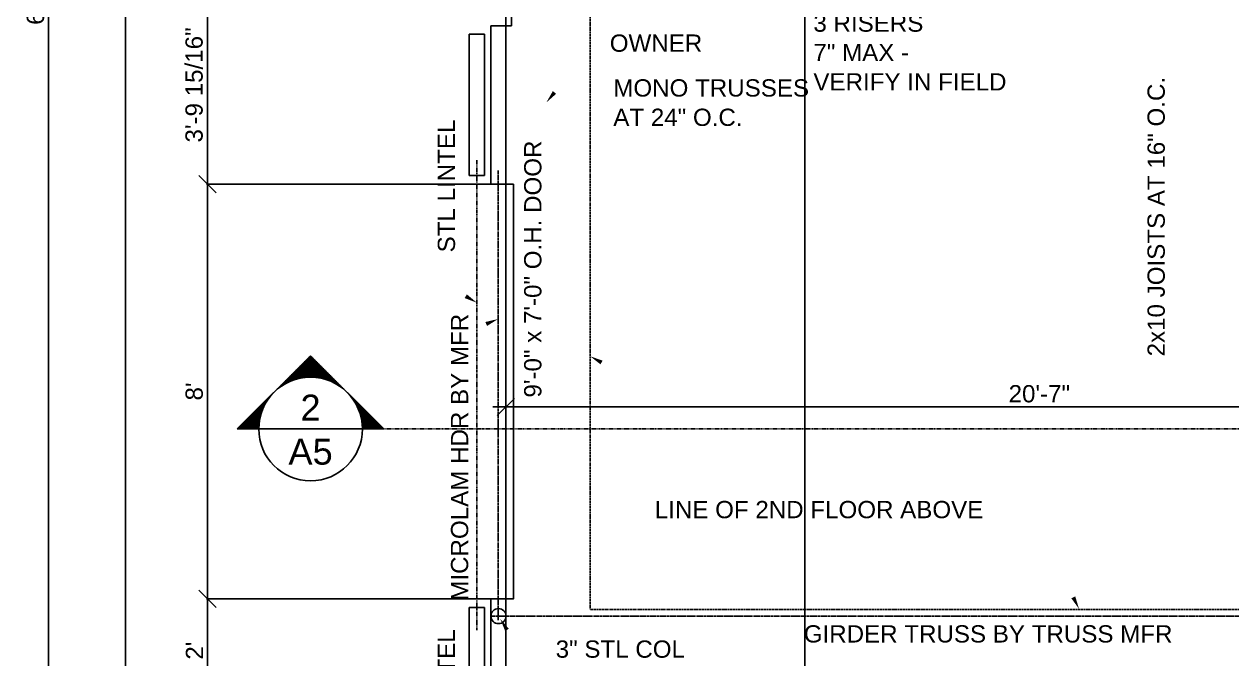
# Model space of a CAD drawing. Header units: inches. Extents: x 8 to 1535, y 73 to 1076.
# Drawn here: x 617.6 to 897.2, y 428.7 to 575.6 of the extents above; entities that cross this region are included whole.
import ezdxf
from ezdxf.enums import TextEntityAlignment as Align

# ---------------------------------------------------------------- set-up
doc = ezdxf.new("R2010")
doc.units = ezdxf.units.IN
doc.header["$MEASUREMENT"] = 0
for name, pattern in [('BEAM', [1.2, 0.6, -0.1, 0.15, -0.1, 0.15, -0.1]), ('HDR', [0.36, 0.1, -0.075, 0.11, -0.075]), ('THREEDOT', [1.75, 1, -0.15, 0.05, -0.15, 0.05, -0.15, 0.05, -0.15])]:
    doc.linetypes.add(name, pattern=pattern)
for name, color, linetype in [('AR BRICK WALL', 2, 'Continuous'), ('AR DOOR', 2, 'Continuous'), ('AR HEADER', 3, 'HDR'), ('AR WALL', 7, 'Continuous'), ('BEAM', 7, 'BEAM'), ('DIMENSIONS', 2, 'Continuous'), ('GENERAL NOTE', 4, 'Continuous'), ('ST JOIST', 3, 'THREEDOT'), ('TITLES', 7, 'Continuous')]:
    doc.layers.add(name, color=color, linetype=linetype)
doc.styles.add('DIMTXT', font='ARIAL.TTF', dxfattribs={"height": 4})
doc.styles.add('NOTES', font='ARIAL.TTF', dxfattribs={"height": 4})
doc.styles.add('RMNAMES', font='ARIAL.TTF', dxfattribs={"height": 9})
doc.dimstyles.new('Arch', dxfattribs={"dimtxt": 0.1875, "dimasz": 4, "dimexe": 0.179993, "dimexo": 0.0625, "dimgap": 1, "dimtad": 1, "dimtoh": 1, "dimdec": 4, "dimzin": 0, "dimdsep": 46, "dimlunit": 4, "dimtxsty": 'DIMTXT', "dimblk1": 'OBLIQUE', "dimblk2": 'OBLIQUE', "dimsah": 1, "dimcen": 0.089996, "dimdle": 3, "dimadec": 0, "dimazin": 0, "dimtfac": 1, "dimtdec": 4, "dimtofl": 0, "dimtmove": 0, "dimatfit": 3, "dimldrblk": 'OBLIQUE', "dimfxl": 0, "dimfrac": 2, "dimtolj": 1, "dimtzin": 0, "dimarcsym": 0})

# ---------------------------------------------------------------- blocks, each defined once
blk = doc.blocks.new('DETCO 4')
at = {"layer": 'TITLES'}
blk.add_line((12, 0), (-12, 0), dxfattribs=at)
at = {"layer": 'TITLES', "color": 6, "style": 'RMNAMES'}
for tag, p in [('LTR', (0, 1.95)), ('SHT', (0, -8.25))]:
    blk.add_attdef(tag, text='', height=6, dxfattribs=at).set_placement(p, align=Align.CENTER)
blk = doc.blocks.new('_OBLIQUE')
at = {"color": 0, "linetype": 'ByBlock'}
blk.add_line((-0.5, -0.5), (0.5, 0.5), dxfattribs=at)
blk = doc.blocks.new('*D87')
at = {"layer": 'Defpoints', "color": 0}
for p in [(1456.61, 432.61), (720.61, 176.61), (1456.61, 75.28)]:
    blk.add_point(p, dxfattribs=at)
at = {"layer": 'DIMENSIONS', "color": 0, "lineweight": -2}
for p, q in [((1456.61, 432.55), (1456.61, 75.1)), ((720.61, 176.55), (720.61, 75.1)), ((717.61, 75.28), (1459.61, 75.28))]:
    blk.add_line(p, q, dxfattribs=at)
at = {"layer": 'DIMENSIONS', "color": 0, "lineweight": -2, "xscale": 4, "yscale": 4, "zscale": 4, "rotation": 180}
blk.add_blockref('_OBLIQUE', (720.61, 75.28), dxfattribs=at)
at = {"layer": 'DIMENSIONS', "color": 0, "lineweight": -2, "xscale": 4, "yscale": 4, "zscale": 4}
blk.add_blockref('_OBLIQUE', (1456.61, 75.28), dxfattribs=at)
at = {"layer": 'DIMENSIONS', "color": 0, "insert": (1088.61, 78.32), "char_height": 4, "attachment_point": 5, "style": 'DIMTXT'}
blk.add_mtext('\\A1;61\'-4"', dxfattribs=at)
blk = doc.blocks.new('*X19')
at = {"color": 0}
for p, q in [((223.57, 81.2), (223.84, 81.2)), ((223.77, 81.4), (223.84, 81.4)), ((220.77, 78.4), (223.84, 78.4)), ((220.97, 78.6), (223.84, 78.6)), ((221.17, 78.8), (223.84, 78.8)), ((221.37, 79), (223.84, 79)), ((221.57, 79.2), (223.84, 79.2)), ((221.77, 79.4), (223.84, 79.4)), ((221.97, 79.6), (223.84, 79.6)), ((222.17, 79.8), (223.84, 79.8)), ((222.37, 80), (223.84, 80)), ((222.57, 80.2), (223.84, 80.2)), ((222.77, 80.4), (223.84, 80.4)), ((222.97, 80.6), (223.84, 80.6)), ((223.17, 80.8), (223.84, 80.8)), ((223.37, 81), (223.84, 81)), ((217.97, 75.6), (219.29, 75.6)), ((218.17, 75.8), (219.81, 75.8)), ((218.37, 76), (220.42, 76)), ((218.57, 76.2), (221.18, 76.2)), ((218.77, 76.4), (222.3, 76.4)), ((218.97, 76.6), (223.84, 76.6)), ((219.17, 76.8), (223.84, 76.8)), ((219.37, 77), (223.84, 77)), ((219.57, 77.2), (223.84, 77.2)), ((219.77, 77.4), (223.84, 77.4)), ((219.97, 77.6), (223.84, 77.6)), ((220.17, 77.8), (223.84, 77.8)), ((220.37, 78), (223.84, 78)), ((220.57, 78.2), (223.84, 78.2)), ((215.17, 72.8), (215.18, 72.8)), ((215.57, 73.2), (215.58, 73.2)), ((215.77, 73.4), (215.79, 73.4)), ((215.97, 73.6), (216.02, 73.6)), ((216.17, 73.8), (216.26, 73.8)), ((216.37, 74), (216.51, 74)), ((216.57, 74.2), (216.78, 74.2)), ((216.77, 74.4), (217.06, 74.4)), ((216.97, 74.6), (217.36, 74.6)), ((217.17, 74.8), (217.69, 74.8)), ((217.37, 75), (218.04, 75)), ((217.57, 75.2), (218.41, 75.2)), ((217.77, 75.4), (218.83, 75.4)), ((212.37, 70), (213.18, 70)), ((212.57, 70.2), (213.28, 70.2)), ((212.77, 70.4), (213.39, 70.4)), ((212.97, 70.6), (213.51, 70.6)), ((213.17, 70.8), (213.63, 70.8)), ((213.37, 71), (213.76, 71)), ((213.57, 71.2), (213.89, 71.2)), ((213.77, 71.4), (214.03, 71.4)), ((213.97, 71.6), (214.17, 71.6)), ((214.17, 71.8), (214.32, 71.8)), ((214.37, 72), (214.48, 72)), ((214.57, 72.2), (214.64, 72.2)), ((214.77, 72.4), (214.81, 72.4)), ((214.97, 72.6), (214.99, 72.6)), ((209.57, 67.2), (212.15, 67.2)), ((209.77, 67.4), (212.2, 67.4)), ((209.97, 67.6), (212.25, 67.6)), ((210.17, 67.8), (212.31, 67.8)), ((210.37, 68), (212.36, 68)), ((210.57, 68.2), (212.43, 68.2)), ((210.77, 68.4), (212.49, 68.4)), ((210.97, 68.6), (212.57, 68.6)), ((211.17, 68.8), (212.64, 68.8)), ((211.37, 69), (212.72, 69)), ((211.57, 69.2), (212.8, 69.2)), ((211.77, 69.4), (212.89, 69.4)), ((211.97, 69.6), (212.98, 69.6)), ((212.17, 69.8), (213.08, 69.8)), ((206.97, 64.6), (211.84, 64.6)), ((206.97, 64.4), (211.84, 64.4)), ((207.17, 64.8), (211.85, 64.8)), ((207.37, 65), (211.85, 65)), ((207.57, 65.2), (211.86, 65.2)), ((207.77, 65.4), (211.88, 65.4)), ((207.97, 65.6), (211.89, 65.6)), ((208.17, 65.8), (211.91, 65.8)), ((208.37, 66), (211.94, 66)), ((208.57, 66.2), (211.96, 66.2)), ((208.77, 66.4), (211.99, 66.4)), ((208.97, 66.6), (212.03, 66.6)), ((209.17, 66.8), (212.07, 66.8)), ((209.37, 67), (212.11, 67)), ((207.17, 64.2), (211.85, 64.2)), ((207.37, 64), (211.85, 64)), ((207.57, 63.8), (211.86, 63.8)), ((207.77, 63.6), (211.88, 63.6)), ((207.97, 63.4), (211.89, 63.4)), ((208.17, 63.2), (211.91, 63.2)), ((208.37, 63), (211.94, 63)), ((208.57, 62.8), (211.96, 62.8)), ((208.77, 62.6), (211.99, 62.6)), ((208.97, 62.4), (212.03, 62.4)), ((209.17, 62.2), (212.07, 62.2)), ((209.37, 62), (212.11, 62)), ((209.57, 61.8), (212.15, 61.8)), ((209.77, 61.6), (212.2, 61.6)), ((209.97, 61.4), (212.25, 61.4)), ((210.17, 61.2), (212.31, 61.2)), ((210.37, 61), (212.36, 61)), ((210.57, 60.8), (212.43, 60.8)), ((210.77, 60.6), (212.49, 60.6)), ((210.97, 60.4), (212.56, 60.4)), ((211.17, 60.2), (212.64, 60.2)), ((211.37, 60), (212.72, 60)), ((211.57, 59.8), (212.8, 59.8)), ((211.77, 59.6), (212.89, 59.6)), ((211.97, 59.4), (212.98, 59.4)), ((212.17, 59.2), (213.08, 59.2)), ((212.37, 59), (213.18, 59)), ((212.57, 58.8), (213.28, 58.8)), ((212.77, 58.6), (213.39, 58.6)), ((212.97, 58.4), (213.51, 58.4)), ((213.17, 58.2), (213.63, 58.2)), ((213.37, 58), (213.76, 58)), ((213.57, 57.8), (213.89, 57.8)), ((213.77, 57.6), (214.02, 57.6)), ((213.97, 57.4), (214.17, 57.4)), ((214.17, 57.2), (214.32, 57.2)), ((214.37, 57), (214.47, 57)), ((214.57, 56.8), (214.64, 56.8)), ((214.77, 56.6), (214.81, 56.6)), ((214.97, 56.4), (214.99, 56.4)), ((215.17, 56.2), (215.18, 56.2)), ((215.57, 55.8), (215.58, 55.8)), ((215.77, 55.6), (215.79, 55.6)), ((215.97, 55.4), (216.02, 55.4)), ((216.17, 55.2), (216.26, 55.2)), ((216.37, 55), (216.51, 55)), ((216.57, 54.8), (216.78, 54.8)), ((216.77, 54.6), (217.06, 54.6)), ((216.97, 54.4), (217.36, 54.4)), ((217.17, 54.2), (217.68, 54.2)), ((217.37, 54), (218.03, 54)), ((217.57, 53.8), (218.41, 53.8)), ((217.77, 53.6), (218.82, 53.6)), ((217.97, 53.4), (219.28, 53.4)), ((218.17, 53.2), (219.8, 53.2)), ((218.37, 53), (220.41, 53)), ((218.57, 52.8), (221.17, 52.8)), ((218.77, 52.6), (222.29, 52.6)), ((218.97, 52.4), (223.84, 52.4)), ((219.17, 52.2), (223.84, 52.2)), ((219.37, 52), (223.84, 52)), ((219.57, 51.8), (223.84, 51.8)), ((219.77, 51.6), (223.84, 51.6)), ((219.97, 51.4), (223.84, 51.4)), ((220.17, 51.2), (223.84, 51.2)), ((220.37, 51), (223.84, 51)), ((220.57, 50.8), (223.84, 50.8)), ((220.77, 50.6), (223.84, 50.6)), ((220.97, 50.4), (223.84, 50.4)), ((221.17, 50.2), (223.84, 50.2)), ((221.37, 50), (223.84, 50)), ((221.57, 49.8), (223.84, 49.8)), ((221.77, 49.6), (223.84, 49.6)), ((221.97, 49.4), (223.84, 49.4)), ((222.17, 49.2), (223.84, 49.2)), ((222.37, 49), (223.84, 49)), ((222.57, 48.8), (223.84, 48.8)), ((222.77, 48.6), (223.84, 48.6)), ((222.97, 48.4), (223.84, 48.4)), ((223.17, 48.2), (223.84, 48.2)), ((223.37, 48), (223.84, 48)), ((223.57, 47.8), (223.84, 47.8)), ((223.77, 47.6), (223.84, 47.6))]:
    blk.add_line(p, q, dxfattribs=at)
blk = doc.blocks.new('DETCO 2')
at = {"layer": 'GENERAL NOTE', "color": 7}
for p, q in [((-12, 16.97), (-28.97, 0)), ((-12, 16.97), (4.97, 0)), ((-24, 0), (-28.97, 0)), ((0, 0), (4.97, 0))]:
    blk.add_line(p, q, dxfattribs=at)
blk.add_circle((-12, 0), 12, dxfattribs=at)
at = {"layer": 'GENERAL NOTE', "color": 3, "rotation": 270}
blk.add_blockref('*X19', (-76.5, 223.84), dxfattribs=at)
blk = doc.blocks.new('*D89')
at = {"layer": 'Defpoints', "color": 0}
for p in [(729.11, 503.41), (976.11, 503.41), (729.11, 487.02)]:
    blk.add_point(p, dxfattribs=at)
at = {"layer": 'DIMENSIONS', "color": 0, "lineweight": -2}
for p, q in [((729.11, 503.35), (729.11, 486.84)), ((976.11, 503.35), (976.11, 486.84)), ((979.11, 487.02), (726.11, 487.02))]:
    blk.add_line(p, q, dxfattribs=at)
at = {"layer": 'DIMENSIONS', "color": 0, "lineweight": -2, "xscale": 4, "yscale": 4, "zscale": 4, "rotation": 180}
blk.add_blockref('_OBLIQUE', (729.11, 487.02), dxfattribs=at)
at = {"layer": 'DIMENSIONS', "color": 0, "lineweight": -2, "xscale": 4, "yscale": 4, "zscale": 4}
blk.add_blockref('_OBLIQUE', (976.11, 487.02), dxfattribs=at)
at = {"layer": 'DIMENSIONS', "color": 0, "insert": (852.61, 490.06), "char_height": 4, "attachment_point": 5, "style": 'DIMTXT'}
blk.add_mtext('\\A1;20\'-7"', dxfattribs=at)
blk = doc.blocks.new('*D95')
at = {"layer": 'Defpoints', "color": 0}
for p in [(659.99, 442.61), (725.61, 442.61), (725.61, 418.61)]:
    blk.add_point(p, dxfattribs=at)
at = {"layer": 'DIMENSIONS', "color": 0, "lineweight": -2}
for p, q in [((659.99, 415.61), (659.99, 445.61)), ((725.55, 442.61), (659.81, 442.61)), ((725.55, 418.61), (659.81, 418.61))]:
    blk.add_line(p, q, dxfattribs=at)
at = {"layer": 'DIMENSIONS', "color": 0, "lineweight": -2, "xscale": 4, "yscale": 4, "zscale": 4}
for p, rotation in [((659.99, 442.61), 90), ((659.99, 418.61), 270)]:
    blk.add_blockref('_OBLIQUE', p, dxfattribs=dict(at, rotation=rotation))
at = {"layer": 'DIMENSIONS', "color": 0, "insert": (656.99, 430.61), "char_height": 4, "attachment_point": 5, "rotation": 90, "style": 'DIMTXT'}
blk.add_mtext("\\A1;2'", dxfattribs=at)
blk = doc.blocks.new('*D190')
at = {"layer": 'Defpoints', "color": 0}
for p in [(623.22, 988.61), (970.32, 988.61), (720.61, 176.61)]:
    blk.add_point(p, dxfattribs=at)
at = {"layer": 'DIMENSIONS', "color": 0, "lineweight": -2}
for p, q in [((623.22, 173.61), (623.22, 991.61)), ((970.25, 988.61), (623.04, 988.61)), ((720.55, 176.61), (623.04, 176.61))]:
    blk.add_line(p, q, dxfattribs=at)
at = {"layer": 'DIMENSIONS', "color": 0, "lineweight": -2, "xscale": 4, "yscale": 4, "zscale": 4}
for p, rotation in [((623.22, 988.61), 90), ((623.22, 176.61), 270)]:
    blk.add_blockref('_OBLIQUE', p, dxfattribs=dict(at, rotation=rotation))
at = {"layer": 'DIMENSIONS', "color": 0, "insert": (620.18, 582.61), "char_height": 4, "attachment_point": 5, "rotation": 90, "style": 'DIMTXT'}
blk.add_mtext('\\A1;67\'-8"', dxfattribs=at)
blk = doc.blocks.new('*D191')
at = {"layer": 'Defpoints', "color": 0}
for p in [(641.06, 608.61), (720.61, 608.61), (720.61, 176.61)]:
    blk.add_point(p, dxfattribs=at)
at = {"layer": 'DIMENSIONS', "color": 0, "lineweight": -2}
for p, q in [((641.06, 173.61), (641.06, 611.61)), ((720.55, 608.61), (640.88, 608.61)), ((720.55, 176.61), (640.88, 176.61))]:
    blk.add_line(p, q, dxfattribs=at)
at = {"layer": 'DIMENSIONS', "color": 0, "lineweight": -2, "xscale": 4, "yscale": 4, "zscale": 4}
for p, rotation in [((641.06, 608.61), 90), ((641.06, 176.61), 270)]:
    blk.add_blockref('_OBLIQUE', p, dxfattribs=dict(at, rotation=rotation))
at = {"layer": 'DIMENSIONS', "color": 0, "insert": (638.01, 392.61), "char_height": 4, "attachment_point": 5, "rotation": 90, "style": 'DIMTXT'}
blk.add_mtext("\\A1;36'", dxfattribs=at)
blk = doc.blocks.new('*D201')
at = {"layer": 'Defpoints', "color": 0}
for p in [(802.55, 600.11), (798.31, 185.11), (802.55, 185.11)]:
    blk.add_point(p, dxfattribs=at)
at = {"layer": 'DIMENSIONS', "color": 0, "lineweight": -2}
for p, q in [((798.31, 603.11), (798.31, 182.11)), ((802.49, 600.11), (798.13, 600.11)), ((802.49, 185.11), (798.13, 185.11))]:
    blk.add_line(p, q, dxfattribs=at)
at = {"layer": 'DIMENSIONS', "color": 0, "lineweight": -2, "xscale": 4, "yscale": 4, "zscale": 4}
for p, rotation in [((798.31, 600.11), 90), ((798.31, 185.11), 270)]:
    blk.add_blockref('_OBLIQUE', p, dxfattribs=dict(at, rotation=rotation))
at = {"layer": 'DIMENSIONS', "color": 0, "insert": (795.27, 392.61), "char_height": 4, "attachment_point": 5, "rotation": 90, "style": 'DIMTXT'}
blk.add_mtext('\\A1;34\'-7"', dxfattribs=at)
blk = doc.blocks.new('DOOR 10')
for p, q in [((-1, 0), (-1, -1.25)), ((1, 0), (-1, 0)), ((1, -1.25), (1, 0)), ((-1, -1.25), (1, -1.25))]:
    blk.add_line(p, q)
blk = doc.blocks.new('*D208')
at = {"layer": 'Defpoints', "color": 0}
for p in [(659.99, 538.61), (725.61, 538.61), (725.61, 442.61)]:
    blk.add_point(p, dxfattribs=at)
at = {"layer": 'DIMENSIONS', "color": 0, "lineweight": -2}
for p, q in [((659.99, 439.61), (659.99, 541.61)), ((725.55, 538.61), (659.81, 538.61)), ((725.55, 442.61), (659.81, 442.61))]:
    blk.add_line(p, q, dxfattribs=at)
at = {"layer": 'DIMENSIONS', "color": 0, "lineweight": -2, "xscale": 4, "yscale": 4, "zscale": 4}
for p, rotation in [((659.99, 538.61), 90), ((659.99, 442.61), 270)]:
    blk.add_blockref('_OBLIQUE', p, dxfattribs=dict(at, rotation=rotation))
at = {"layer": 'DIMENSIONS', "color": 0, "insert": (656.95, 490.61), "char_height": 4, "attachment_point": 5, "rotation": 90, "style": 'DIMTXT'}
blk.add_mtext("\\A1;8'", dxfattribs=at)
blk = doc.blocks.new('*D209')
at = {"layer": 'Defpoints', "color": 0}
for p in [(659.99, 584.54), (730.36, 584.54), (725.61, 538.61)]:
    blk.add_point(p, dxfattribs=at)
at = {"layer": 'DIMENSIONS', "color": 0, "lineweight": -2}
for p, q in [((659.99, 535.61), (659.99, 587.54)), ((730.3, 584.54), (659.81, 584.54)), ((725.55, 538.61), (659.81, 538.61))]:
    blk.add_line(p, q, dxfattribs=at)
at = {"layer": 'DIMENSIONS', "color": 0, "lineweight": -2, "xscale": 4, "yscale": 4, "zscale": 4}
for p, rotation in [((659.99, 584.54), 90), ((659.99, 538.61), 270)]:
    blk.add_blockref('_OBLIQUE', p, dxfattribs=dict(at, rotation=rotation))
at = {"layer": 'DIMENSIONS', "color": 0, "insert": (656.92, 561.58), "char_height": 4, "attachment_point": 5, "rotation": 90, "style": 'DIMTXT'}
blk.add_mtext('\\A1;3\'-9 15/16"', dxfattribs=at)

msp = doc.modelspace()

# ---------------------------------------------------------------- linework, layer by layer
at = {"layer": 'AR BRICK WALL'}
for p, q in [((724.11381, 573.29921), (720.61381, 573.29921)), ((720.61381, 573.29921), (720.61381, 540.61269)), ((724.11381, 573.29921), (724.11381, 540.61269)), ((724.11381, 540.61269), (720.61381, 540.61269)), ((724.11381, 440.61269), (720.61381, 440.61269)), ((720.61381, 440.61269), (720.61381, 420.61119)), ((724.11381, 440.61269), (724.11381, 420.61119))]:
    msp.add_line(p, q, dxfattribs=at)
at = {"layer": 'AR DOOR'}
msp.add_lwpolyline([(730.86381, 538.6127), (729.11381, 538.61269), (729.11381, 442.61269), (730.86381, 442.6127), (730.86381, 538.6127)], dxfattribs=at)
at = {"layer": 'AR HEADER'}
for p, q in [((748.61381, 608.60809), (748.61381, 440.10809)), ((748.61381, 440.10809), (976.11381, 440.10809))]:
    msp.add_line(p, q, dxfattribs=at)
at = {"layer": 'AR WALL'}
for p, q in [((725.61381, 575.29921), (725.61381, 538.61269)), ((729.11381, 575.29921), (725.61381, 575.29921)), ((729.11381, 575.29921), (729.11381, 538.61269)), ((729.11381, 538.61269), (725.61381, 538.61269)), ((729.11381, 442.61269), (725.61381, 442.61269)), ((725.61381, 442.61269), (725.61381, 418.61119)), ((729.11381, 442.61269), (729.11381, 418.61119))]:
    msp.add_line(p, q, dxfattribs=at)
msp.add_circle((727.36381, 438.60809), 1.75, dxfattribs=at)
at = {"layer": 'BEAM'}
for p, q in [((727.31, 541.73624), (727.31, 437.67373)), ((725.61381, 438.60809), (979.61381, 438.60809))]:
    msp.add_line(p, q, dxfattribs=at)
at = {"layer": 'GENERAL NOTE'}
for points in [[(883.65233, 442.46556, 0, 16, 0), (883.65233, 446.46556, 0, 0, 0), (883.65233, 593.66852, 16, 0, 0), (883.65233, 597.66852, 0, 0, 0)], [(853.02552, 582.6447, 0, 0.99, 0), (850.74464, 580.69595, 0, 0, -0.157293485), (824.01728, 569.55281, 0, 0, -6.106107305)], [(738.45777, 557.50965, 0, 0.99, 0), (740.35224, 559.8358, 0, 0, -0.406208166), (751.62618, 561.14526, 0, 0, 1.585793436)], [(731.10398, 551.78461, 0, 16, 0), (735.10398, 551.78461, 0, 0, 0), (741.86856, 551.78461, 16, 0, 0), (745.86856, 551.78461, 0, 0, 0)], [(722.39604, 511.15099, 0, 0.99, 0), (719.80282, 512.65937, 0, 0, -0.253572563), (715.10435, 520.36954, 0, 0, -10.151689589)], [(727.31, 507.39385, 0, 0.99, 0), (724.54185, 506.23742, 0, 0, 0.240021652), (718.48601, 499.1049, 0, 0, 3.189294386)], [(748.60486, 498.75484, 0, 0.99, 0), (751.24099, 497.32277, 0, 0, -0.213836412), (772.66143, 469.25207, 0, 0, 0.798458393)], [(861.81899, 440.25076, 0, 0.99, 0), (860.47507, 442.93291, 0, 0, 0.242786282), (833.37294, 462.69125, 0, 0, -2.574485645)], [(727.78555, 437.99263, 0, 0.99, 0), (729.33584, 435.42425, 0, 0, 0.272918586), (738.14186, 430.67201, 0, 0, 0.443077678)]]:
    msp.add_lwpolyline(points, format="xyseb", dxfattribs=at)
at = {"layer": 'GENERAL NOTE', "color": 7, "linetype": 'THREEDOT'}
msp.add_lwpolyline([(695.87121, 481.92473), (1092.79258, 481.92473)], dxfattribs=at)
at = {"layer": 'ST JOIST'}
msp.add_line((722.39604, 544.17644), (722.39604, 435.38846), dxfattribs=at)

# ---------------------------------------------------------------- block references
msp.add_blockref('DETCO 4', (683.87121, 481.92473)).add_auto_attribs({'SHT': 'A5', 'LTR': '2'})
at = {"layer": 'AR DOOR', "xscale": 9, "zscale": 9, "rotation": 90}
msp.add_blockref('DOOR 10', (729.11381, 584.29921), dxfattribs=at)
at = {"layer": 'GENERAL NOTE'}
msp.add_blockref('DETCO 2', (695.87121, 481.92473), dxfattribs=at)

# ---------------------------------------------------------------- texts
at = {"layer": 'GENERAL NOTE', "style": 'NOTES'}
for s, p in [('3 RISERS', (800.29288, 573.89095)), ('OWNER', (753.14794, 569.25554)), ('7" MAX -', (800.29288, 567.09095)), ('MONO TRUSSES', (753.96343, 558.88867)), ('VERIFY IN FIELD', (800.29288, 560.29095)), ('AT 24" O.C.', (753.96343, 552.08867)), ('LINE OF 2ND FLOOR ABOVE', (763.5718, 461.27225)), ('GIRDER TRUSS BY TRUSS MFR', (798.0605, 432.49248)), ('3" STL COL', (740.62526, 428.96775))]:
    msp.add_text(s, height=4, dxfattribs=at).set_placement(p)
msp.add_text('2x10 JOISTS AT 16" O.C.', height=4, rotation=90, dxfattribs=at).set_placement((881.65233, 531.08727), align=Align.CENTER)
for s, p in [('STL LINTEL', (717.32356, 522.80974)), ('9\'-0" x 7\'-0" O.H. DOOR', (737.317, 489.20243)), ('MICROLAM HDR BY MFR', (720.37204, 442.1668)), ('STL LINTEL', (717.32356, 404.80824))]:
    msp.add_text(s, height=4, rotation=90, dxfattribs=at).set_placement(p)

# ---------------------------------------------------------------- dimensions: what is measured, and where the dimension line sits
at = {"layer": 'DIMENSIONS'}
for base, p1, p2, picture, middle in [((623.2245, 988.6059), (720.61381, 176.60809), (970.31605, 988.6059), '*D190', (620.18221, 582.60699)), ((641.05723, 608.60809), (720.61381, 176.60809), (720.61381, 608.60809), '*D191', (638.01358, 392.60809)), ((798.31079, 185.10809), (802.55203, 600.10809), (802.55203, 185.10809), '*D201', (795.26713, 392.60809)), ((659.994, 584.53889), (725.61381, 538.61269), (730.36381, 584.53889), '*D209', (656.92442, 561.57579)), ((659.994, 538.61269), (725.61381, 442.61269), (725.61381, 538.61269), '*D208', (656.95171, 490.61269)), ((659.994, 442.61269), (725.61381, 418.61119), (725.61381, 442.61269), '*D95', (656.98581, 430.61194))]:
    dim = msp.add_linear_dim(base=base, p1=p1, p2=p2, angle=90, dimstyle='Arch', dxfattribs=at)
    dim.commit()
    dim.dimension.update_dxf_attribs({"geometry": picture, "text_midpoint": middle})
for base, p1, p2, picture, middle in [((729.11381, 487.02042), (976.11381, 503.41203), (729.11381, 503.41203), '*D89', (852.61381, 490.06271)), ((1456.61381, 75.2786), (720.61381, 176.60809), (1456.61381, 432.60809), '*D87', (1088.61381, 78.32089))]:
    dim = msp.add_linear_dim(base=base, p1=p1, p2=p2, dimstyle='Arch', dxfattribs=at)
    dim.commit()
    dim.dimension.update_dxf_attribs({"geometry": picture, "text_midpoint": middle})

doc.saveas('drawing.dxf')
